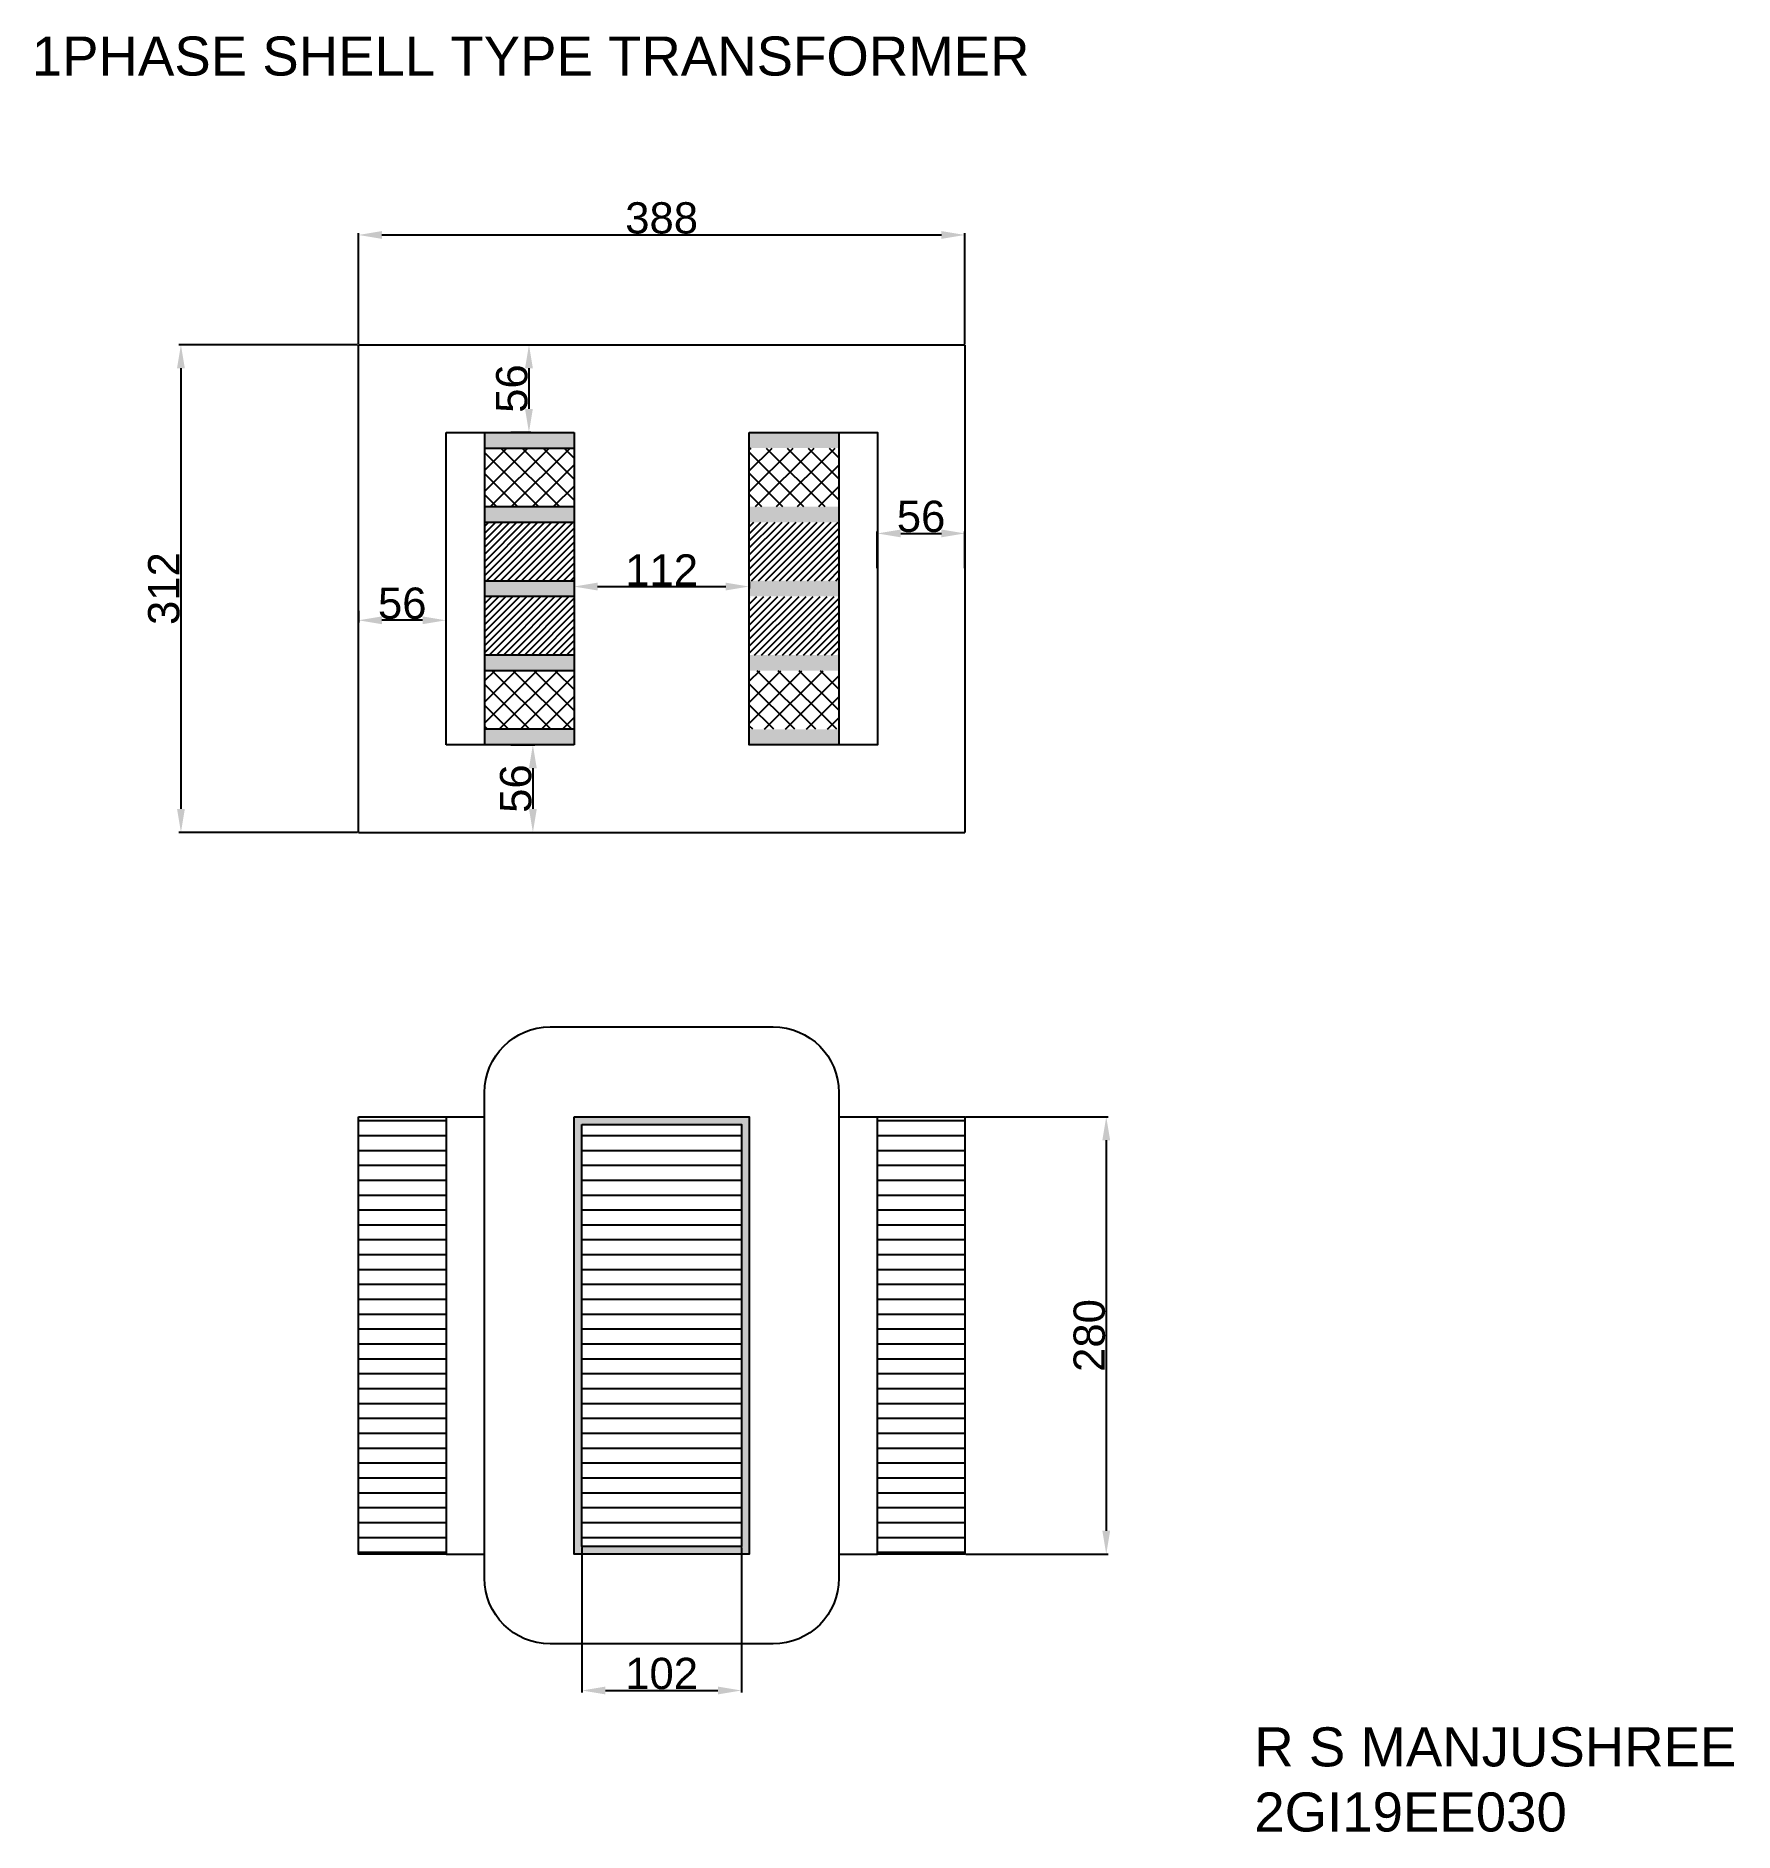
# Model space of a CAD drawing. Header units: millimetres. Extents: x 2664 to 3751, y 1002 to 2151.
import ezdxf

# ---------------------------------------------------------------- set-up
doc = ezdxf.new("R2010")
doc.units = ezdxf.units.MM
doc.styles.get("Standard").update_dxf_attribs({"font": 'arial.ttf'})
doc.dimstyles.new('ISO-25', dxfattribs={"dimtxt": 20, "dimasz": 15, "dimexe": 1.25, "dimexo": 0.625, "dimtad": 1, "dimtxsty": 'Standard', "dimcen": 2.5, "dimadec": 0, "dimazin": 0, "dimtfac": 1, "dimtmove": 0, "dimatfit": 3, "dimfxl": 1, "dimarcsym": 0})

# ---------------------------------------------------------------- blocks, each defined once
blk = doc.blocks.new('*D6')
at = {"color": 0, "lineweight": -2, "transparency": 16777216}
for p, q in [((2870.4, 1954.4), (2870.4, 2025.3)), ((2885.4, 2024.1), (3243.4, 2024.1)), ((3258.4, 1954.4), (3258.4, 2025.3))]:
    blk.add_line(p, q, dxfattribs=at)
at = {"color": 0, "transparency": 16777216}
for points in [[(2885.4, 2026.6), (2885.4, 2021.6), (2870.4, 2024.1)], [(3243.4, 2026.6), (3243.4, 2021.6), (3258.4, 2024.1)]]:
    blk.add_solid(points, dxfattribs=at)
at = {"layer": 'Defpoints', "color": 0, "transparency": 16777216}
for p in [(3258.4, 2024.1), (2870.4, 1953.8), (3258.4, 1953.8)]:
    blk.add_point(p, dxfattribs=at)
at = {"color": 0, "transparency": 16777216, "insert": (3064.4, 2034.9), "char_height": 20, "attachment_point": 5}
blk.add_mtext('388', dxfattribs=at)
blk = doc.blocks.new('*D7')
at = {"color": 0, "lineweight": -2, "transparency": 16777216}
for p, q in [((2869.8, 1953.8), (2755.5, 1953.8)), ((2756.8, 1938.8), (2756.8, 1656.8)), ((2869.8, 1641.8), (2755.5, 1641.8))]:
    blk.add_line(p, q, dxfattribs=at)
at = {"color": 0, "transparency": 16777216}
for points in [[(2754.3, 1938.8), (2759.3, 1938.8), (2756.8, 1953.8)], [(2754.3, 1656.8), (2759.3, 1656.8), (2756.8, 1641.8)]]:
    blk.add_solid(points, dxfattribs=at)
at = {"layer": 'Defpoints', "color": 0, "transparency": 16777216}
for p in [(2870.4, 1953.8), (2756.8, 1641.8), (2870.4, 1641.8)]:
    blk.add_point(p, dxfattribs=at)
at = {"color": 0, "transparency": 16777216, "insert": (2745.9, 1797.8), "char_height": 20, "attachment_point": 5, "rotation": 90}
blk.add_mtext('312', dxfattribs=at)
blk = doc.blocks.new('*D8')
at = {"color": 0, "lineweight": -2, "transparency": 16777216}
for p, q in [((3259, 1459.8), (3350.2, 1459.8)), ((3348.9, 1444.8), (3348.9, 1194.8)), ((3259, 1179.8), (3350.2, 1179.8))]:
    blk.add_line(p, q, dxfattribs=at)
at = {"color": 0, "transparency": 16777216}
for points in [[(3346.4, 1444.8), (3351.4, 1444.8), (3348.9, 1459.8)], [(3346.4, 1194.8), (3351.4, 1194.8), (3348.9, 1179.8)]]:
    blk.add_solid(points, dxfattribs=at)
at = {"layer": 'Defpoints', "color": 0, "transparency": 16777216}
for p in [(3258.4, 1459.8), (3258.4, 1179.8), (3348.9, 1179.8)]:
    blk.add_point(p, dxfattribs=at)
at = {"color": 0, "transparency": 16777216, "insert": (3338.1, 1319.8), "char_height": 20, "attachment_point": 5, "rotation": 90}
blk.add_mtext('280', dxfattribs=at)
blk = doc.blocks.new('*D9')
at = {"color": 0, "lineweight": -2, "transparency": 16777216}
for p, q in [((3202.4, 1810.8), (3202.4, 1834.3)), ((3217.4, 1833.1), (3243.4, 1833.1)), ((3258.4, 1810.8), (3258.4, 1834.3))]:
    blk.add_line(p, q, dxfattribs=at)
at = {"color": 0, "transparency": 16777216}
for points in [[(3217.4, 1835.6), (3217.4, 1830.6), (3202.4, 1833.1)], [(3243.4, 1835.6), (3243.4, 1830.6), (3258.4, 1833.1)]]:
    blk.add_solid(points, dxfattribs=at)
at = {"layer": 'Defpoints', "color": 0, "transparency": 16777216}
for p in [(3258.4, 1833.1), (3202.4, 1810.2), (3258.4, 1810.2)]:
    blk.add_point(p, dxfattribs=at)
at = {"color": 0, "transparency": 16777216, "insert": (3230.4, 1843.9), "char_height": 20, "attachment_point": 5}
blk.add_mtext('56', dxfattribs=at)
blk = doc.blocks.new('*D10')
at = {"color": 0, "lineweight": -2, "transparency": 16777216}
for p, q in [((2968, 1953.8), (2980.7, 1953.8)), ((2979.5, 1938.8), (2979.5, 1912.8)), ((2968, 1897.8), (2980.7, 1897.8))]:
    blk.add_line(p, q, dxfattribs=at)
at = {"color": 0, "transparency": 16777216}
for points in [[(2977, 1938.8), (2982, 1938.8), (2979.5, 1953.8)], [(2977, 1912.8), (2982, 1912.8), (2979.5, 1897.8)]]:
    blk.add_solid(points, dxfattribs=at)
at = {"layer": 'Defpoints', "color": 0, "transparency": 16777216}
for p in [(2967.4, 1953.8), (2967.4, 1897.8), (2979.5, 1897.8)]:
    blk.add_point(p, dxfattribs=at)
at = {"color": 0, "transparency": 16777216, "insert": (2968.6, 1925.8), "char_height": 20, "attachment_point": 5, "rotation": 90}
blk.add_mtext('56', dxfattribs=at)
blk = doc.blocks.new('*D11')
at = {"color": 0, "lineweight": -2, "transparency": 16777216}
for p, q in [((3008.4, 1802.1), (3008.4, 1797.8)), ((3023.4, 1799.1), (3105.4, 1799.1)), ((3120.4, 1802.1), (3120.4, 1797.8))]:
    blk.add_line(p, q, dxfattribs=at)
at = {"color": 0, "transparency": 16777216}
for points in [[(3023.4, 1801.6), (3023.4, 1796.6), (3008.4, 1799.1)], [(3105.4, 1801.6), (3105.4, 1796.6), (3120.4, 1799.1)]]:
    blk.add_solid(points, dxfattribs=at)
at = {"layer": 'Defpoints', "color": 0, "transparency": 16777216}
for p in [(3008.4, 1802.8), (3120.4, 1802.8), (3120.4, 1799.1)]:
    blk.add_point(p, dxfattribs=at)
at = {"color": 0, "transparency": 16777216, "insert": (3064.4, 1809.7), "char_height": 20, "attachment_point": 5}
blk.add_mtext('112', dxfattribs=at)
blk = doc.blocks.new('*D12')
at = {"color": 0, "lineweight": -2, "transparency": 16777216}
for p, q in [((2926.4, 1797.1), (2926.4, 1776.2)), ((2870.4, 1783.6), (2870.4, 1776.2)), ((2911.4, 1777.5), (2885.4, 1777.5))]:
    blk.add_line(p, q, dxfattribs=at)
at = {"color": 0, "transparency": 16777216}
for points in [[(2885.4, 1780), (2885.4, 1775), (2870.4, 1777.5)], [(2911.4, 1780), (2911.4, 1775), (2926.4, 1777.5)]]:
    blk.add_solid(points, dxfattribs=at)
at = {"layer": 'Defpoints', "color": 0, "transparency": 16777216}
for p in [(2926.4, 1797.8), (2870.4, 1784.2), (2870.4, 1777.5)]:
    blk.add_point(p, dxfattribs=at)
at = {"color": 0, "transparency": 16777216, "insert": (2898.4, 1788.3), "char_height": 20, "attachment_point": 5}
blk.add_mtext('56', dxfattribs=at)
blk = doc.blocks.new('*D13')
at = {"color": 0, "lineweight": -2, "transparency": 16777216}
for p, q in [((2968, 1697.8), (2983.2, 1697.8)), ((2982, 1682.8), (2982, 1656.8)), ((2963.6, 1641.8), (2983.2, 1641.8))]:
    blk.add_line(p, q, dxfattribs=at)
at = {"color": 0, "transparency": 16777216}
for points in [[(2979.5, 1682.8), (2984.5, 1682.8), (2982, 1697.8)], [(2979.5, 1656.8), (2984.5, 1656.8), (2982, 1641.8)]]:
    blk.add_solid(points, dxfattribs=at)
at = {"layer": 'Defpoints', "color": 0, "transparency": 16777216}
for p in [(2967.4, 1697.8), (2963, 1641.8), (2982, 1641.8)]:
    blk.add_point(p, dxfattribs=at)
at = {"color": 0, "transparency": 16777216, "insert": (2971.1, 1669.8), "char_height": 20, "attachment_point": 5, "rotation": 90}
blk.add_mtext('56', dxfattribs=at)
blk = doc.blocks.new('*D15')
at = {"color": 0, "lineweight": -2, "transparency": 16777216}
for p, q in [((3013.4, 1184.2), (3013.4, 1091.3)), ((3115.4, 1184.2), (3115.4, 1091.3)), ((3028.4, 1092.6), (3100.4, 1092.6))]:
    blk.add_line(p, q, dxfattribs=at)
at = {"color": 0, "transparency": 16777216}
for points in [[(3028.4, 1095.1), (3028.4, 1090.1), (3013.4, 1092.6)], [(3100.4, 1095.1), (3100.4, 1090.1), (3115.4, 1092.6)]]:
    blk.add_solid(points, dxfattribs=at)
at = {"layer": 'Defpoints', "color": 0, "transparency": 16777216}
for p in [(3013.4, 1184.8), (3115.4, 1184.8), (3115.4, 1092.6)]:
    blk.add_point(p, dxfattribs=at)
at = {"color": 0, "transparency": 16777216, "insert": (3064.4, 1103.4), "char_height": 20, "attachment_point": 5}
blk.add_mtext('102', dxfattribs=at)

msp = doc.modelspace()

# ---------------------------------------------------------------- hatches: boundary and pattern name
h = msp.add_hatch(color=256)
h.dxf.hatch_style = 1
h.paths.add_polyline_path([(3008.423, 1897.767), (2951.023, 1897.767), (2951.023, 1887.767), (3008.423, 1887.767)])
h.paths.add_polyline_path([(3008.423, 1850.267), (2951.023, 1850.267), (2951.023, 1840.267), (3008.423, 1840.267)])
h.paths.add_polyline_path([(3008.423, 1802.767), (2951.023, 1802.767), (2951.023, 1792.767), (3008.423, 1792.767)])
h.paths.add_polyline_path([(3008.423, 1755.267), (2951.023, 1755.267), (2951.023, 1745.267), (3008.423, 1745.267)])
h.paths.add_polyline_path([(3008.423, 1707.767), (2951.023, 1707.767), (2951.023, 1697.767), (3008.423, 1697.767)])
h = msp.add_hatch(color=256)
h.dxf.hatch_style = 1
h.paths.add_polyline_path([(3178.073, 1897.767), (3120.673, 1897.767), (3120.673, 1887.767), (3178.073, 1887.767)])
h.paths.add_polyline_path([(3178.073, 1850.267), (3120.673, 1850.267), (3120.673, 1840.267), (3178.073, 1840.267)])
h.paths.add_polyline_path([(3178.073, 1802.767), (3120.673, 1802.767), (3120.673, 1792.767), (3178.073, 1792.767)])
h.paths.add_polyline_path([(3178.073, 1755.267), (3120.673, 1755.267), (3120.673, 1745.267), (3178.073, 1745.267)])
h.paths.add_polyline_path([(3178.073, 1707.767), (3120.673, 1707.767), (3120.673, 1697.767), (3178.073, 1697.767)])
h = msp.add_hatch()
h.set_pattern_fill('ANSI37', color=256, scale=3)
h.paths.add_polyline_path([(3008.423, 1887.767), (2951.023, 1887.767), (2951.023, 1850.267), (3008.423, 1850.267)])
h.paths.add_polyline_path([(3008.423, 1745.267), (2951.023, 1745.267), (2951.023, 1707.767), (3008.423, 1707.767)])
h = msp.add_hatch()
h.set_pattern_fill('ANSI37', color=256, scale=3)
h.set_pattern_definition([(45, (169.65, 0), (-6.735192, 6.735192), []), (135, (169.65, 0), (-6.735192, -6.735192), [])])
h.paths.add_polyline_path([(3178.073, 1887.767), (3120.673, 1887.767), (3120.673, 1850.267), (3178.073, 1850.267)])
h.paths.add_polyline_path([(3178.073, 1745.267), (3120.673, 1745.267), (3120.673, 1707.767), (3178.073, 1707.767)])
h = msp.add_hatch()
h.set_pattern_fill('ANSI31', color=256)
h.paths.add_polyline_path([(3008.423, 1840.267), (2951.023, 1840.267), (2951.023, 1802.767), (3008.423, 1802.767)])
h.paths.add_polyline_path([(3008.423, 1792.767), (2951.023, 1792.767), (2951.023, 1755.267), (3008.423, 1755.267)])
h = msp.add_hatch()
h.set_pattern_fill('ANSI31', color=256)
h.set_pattern_definition([(45, (169.6497, 0), (-2.245064, 2.245064), [])])
h.paths.add_polyline_path([(3178.073, 1840.267), (3120.673, 1840.267), (3120.673, 1802.767), (3178.073, 1802.767)])
h.paths.add_polyline_path([(3178.073, 1792.767), (3120.673, 1792.767), (3120.673, 1755.267), (3178.073, 1755.267)])
h = msp.add_hatch()
h.set_pattern_fill('ANSI31', color=256, scale=3, angle=135)
h.paths.add_polyline_path([(2926.423, 1459.838), (2870.423, 1459.838), (2870.423, 1179.838), (2926.423, 1179.838)])
h.paths.add_polyline_path([(3258.423, 1459.838), (3202.423, 1459.838), (3202.423, 1179.838), (3258.423, 1179.838)])
h.paths.add_polyline_path([(3115.423, 1454.838), (3013.423, 1454.838), (3013.423, 1184.838), (3115.423, 1184.838)])
h = msp.add_hatch(color=256)
h.dxf.hatch_style = 1
h.paths.add_polyline_path([(3120.423, 1459.838), (3008.423, 1459.838), (3008.423, 1179.838), (3120.423, 1179.838)])
h.paths.add_polyline_path([(3115.423, 1454.838), (3115.423, 1184.838), (3013.423, 1184.838), (3013.423, 1454.838)], flags=16)

# ---------------------------------------------------------------- linework, layer by layer
for p, q in [((2870.423, 1641.767), (2870.423, 1953.767)), ((2870.423, 1953.767), (3258.423, 1953.767)), ((3258.423, 1953.767), (3258.423, 1641.767)), ((2926.423, 1897.767), (3008.423, 1897.767)), ((2926.423, 1697.767), (2926.423, 1897.767)), ((2951.023, 1897.767), (2951.023, 1697.767)), ((3008.423, 1897.767), (3008.423, 1697.767)), ((3177.823, 1897.767), (3177.823, 1697.767)), ((2951.023, 1887.767), (3008.423, 1887.767)), ((2951.023, 1850.267), (3008.423, 1850.267)), ((2951.023, 1840.267), (3008.423, 1840.267)), ((2951.023, 1802.767), (3008.423, 1802.767)), ((3008.423, 1792.767), (2951.023, 1792.767)), ((3008.423, 1755.267), (2951.023, 1755.267)), ((3008.423, 1745.267), (2951.023, 1745.267)), ((3008.423, 1707.767), (2951.023, 1707.767)), ((3008.423, 1697.767), (2926.423, 1697.767)), ((2870.423, 1641.767), (3258.423, 1641.767)), ((2926.423, 1459.838), (2951.023, 1459.838)), ((3177.823, 1459.838), (3202.423, 1459.838)), ((2926.423, 1179.838), (2951.023, 1179.838)), ((3177.823, 1179.838), (3202.423, 1179.838))]:
    msp.add_line(p, q)
for points in [[(3120.423, 1897.767), (3202.423, 1897.767), (3202.423, 1697.767), (3120.423, 1697.767)], [(2870.423, 1459.838), (2926.423, 1459.838), (2926.423, 1179.838), (2870.423, 1179.838)], [(3008.423, 1459.838), (3120.423, 1459.838), (3120.423, 1179.838), (3008.423, 1179.838)], [(3013.423, 1454.838), (3115.423, 1454.838), (3115.423, 1184.838), (3013.423, 1184.838)], [(3202.423, 1459.838), (3258.423, 1459.838), (3258.423, 1179.838), (3202.423, 1179.838)]]:
    msp.add_lwpolyline(points, close=True)
msp.add_lwpolyline([(2993.023, 1517.238), (3135.823, 1517.238, -0.41421356), (3177.823, 1475.238), (3177.823, 1164.438, -0.41421356), (3135.823, 1122.438), (2993.023, 1122.438, -0.41421356), (2951.023, 1164.438), (2951.023, 1475.238, -0.41421356)], format="xyb", close=True)

# ---------------------------------------------------------------- texts
at = {"char_height": 25, "attachment_point": 1}
for s, width, insert in [('1PHASE SHELL TYPE TRANSFORMER', 877.02435, (2661.351, 2151.115)), ('R S MANJUSHREE\\P2GI19EE030', 771.69284, (3443.628, 1069.036))]:
    msp.add_mtext_dynamic_manual_height_columns(s, width=width, gutter_width=12.5, heights=[0], dxfattribs=dict(at, insert=insert))

# ---------------------------------------------------------------- dimensions: what is measured, and where the dimension line sits
for base, p1, p2, picture, middle in [((3258.423, 2024.084), (2870.423, 1953.767), (3258.423, 1953.767), '*D6', (3064.423, 2034.928)), ((3258.423, 1833.092), (3202.423, 1810.177), (3258.423, 1810.177), '*D9', (3230.423, 1843.929)), ((3120.423, 1799.08), (3008.423, 1802.767), (3120.423, 1802.767), '*D11', (3064.423, 1809.746)), ((2870.423, 1777.492), (2926.423, 1797.767), (2870.423, 1784.238), '*D12', (2898.423, 1788.328)), ((3115.423, 1092.551), (3013.423, 1184.838), (3115.423, 1184.838), '*D15', (3064.423, 1103.387))]:
    dim = msp.add_linear_dim(base=base, p1=p1, p2=p2, dimstyle='ISO-25')
    dim.commit()
    dim.dimension.update_dxf_attribs({"geometry": picture, "text_midpoint": middle})
for base, p1, p2, picture, middle in [((2756.792, 1641.767), (2870.423, 1953.767), (2870.423, 1641.767), '*D7', (2745.949, 1797.767)), ((2979.452, 1897.767), (2967.423, 1953.767), (2967.423, 1897.767), '*D10', (2968.616, 1925.767)), ((2981.982, 1641.767), (2967.423, 1697.767), (2962.967, 1641.767), '*D13', (2971.145, 1669.767)), ((3348.923, 1179.838), (3258.423, 1459.838), (3258.423, 1179.838), '*D8', (3338.086, 1319.838))]:
    dim = msp.add_linear_dim(base=base, p1=p1, p2=p2, angle=90, dimstyle='ISO-25')
    dim.commit()
    dim.dimension.update_dxf_attribs({"geometry": picture, "text_midpoint": middle})

doc.saveas('drawing.dxf')
